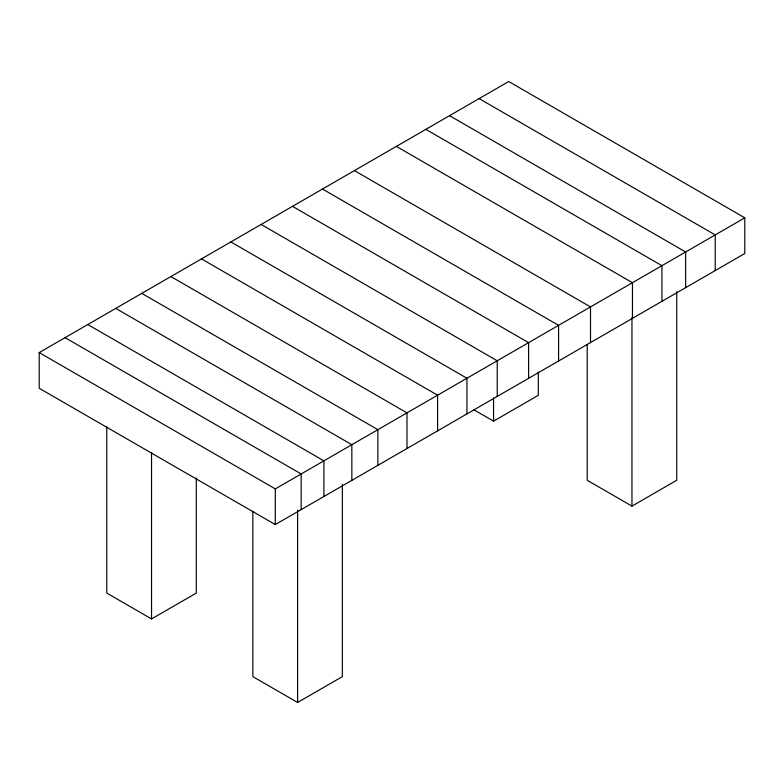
<?xml version="1.0" encoding="UTF-8"?>
<svg xmlns="http://www.w3.org/2000/svg" width="784" height="784" viewBox="0 0 784 784"><rect width="100%" height="100%" fill="white"/><g stroke="black" fill="none" stroke-linecap="round" stroke-linejoin="round"><path stroke-width="1.18" d="M39.2 352.594L508.708 81.526L744.8 217.834L744.8 253.497L275.292 524.565L39.2 388.256L39.2 352.594L275.292 488.902L744.8 217.834M473.781 409.738L493.557 421.155L538.314 395.312L538.314 372.047M106.771 426.555L106.771 593.086L151.537 618.929L196.294 593.086L196.294 477.985M587.196 344.362L587.196 480.278L631.963 506.121L676.719 480.278L676.719 291.707M252.85 511.325L252.85 676.631L297.606 702.474L342.363 676.631L342.363 484.385M479.132 98.608L715.224 234.916L715.224 270.568M449.555 115.679L685.647 251.987L685.647 287.65M425.849 129.37L661.941 265.678L661.941 301.34M396.351 146.392L632.453 282.701L632.453 318.363M354.417 170.608L590.509 306.916L590.509 342.579M322.489 189.042L558.58 325.35L558.58 361.012M292.51 206.349L528.602 342.657L528.602 378.319M261.141 224.459L497.232 360.767L497.232 396.43M230.859 241.942L466.95 378.251L466.95 413.913M201.498 258.896L437.59 395.205L437.59 430.867M170.892 276.566L406.984 412.874L406.984 448.536M141.777 293.373L377.868 429.681L377.868 465.343M115.748 308.396L351.849 444.704L351.849 480.367M87.808 324.537L323.9 460.845L323.9 496.497M65.072 337.659L301.164 473.967L301.164 509.629M631.963 317.549L631.963 506.121M493.557 397.89L493.557 421.155M297.606 510.227L297.606 702.474M275.292 488.902L275.292 524.565M151.537 452.397L151.537 618.929"/></g></svg>
